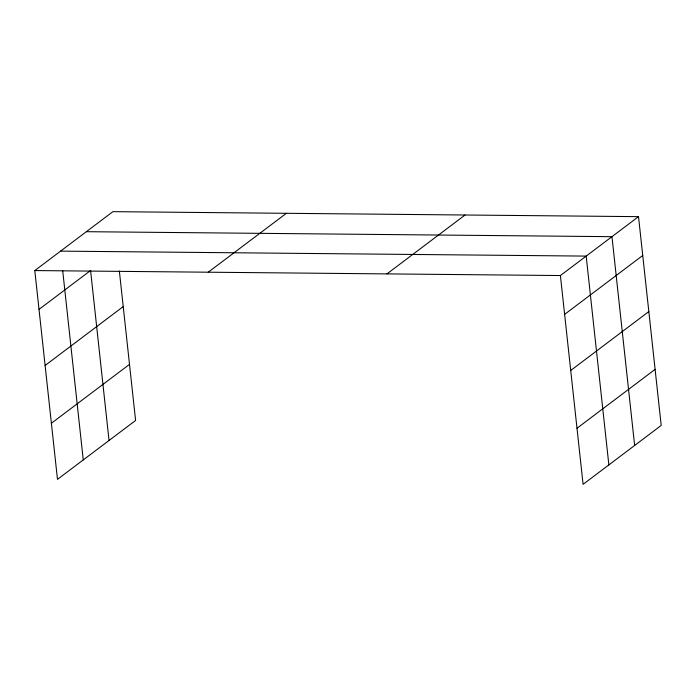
<?xml version="1.0" encoding="UTF-8"?>
<svg xmlns="http://www.w3.org/2000/svg" width="696" height="696" viewBox="0 0 696 696"><rect width="100%" height="100%" fill="white"/><g stroke="black" fill="none" stroke-linecap="round" stroke-linejoin="round"><path stroke-width="1.04" d="M119.355 270.996L135.598 420.462L57.481 479.353L34.8 270.561L112.909 211.662L638.519 216.647L661.2 425.439L583.091 484.338L560.402 275.538L638.519 216.647M39.02 309.389L90.576 270.526L109.037 440.481M45.11 365.478L123.227 306.588M208.252 272.206L286.361 213.307M51.391 423.264L129.499 364.373M386.959 273.893L465.067 215.003M564.621 314.375L642.739 255.484M570.72 370.463L648.829 311.564M576.993 428.249L655.11 369.358M86.356 231.69L611.958 236.675L634.639 445.466M60.578 251.125L586.18 256.102L608.861 464.902M34.8 270.561L560.402 275.538M62.683 270.544L83.259 459.917"/></g></svg>
